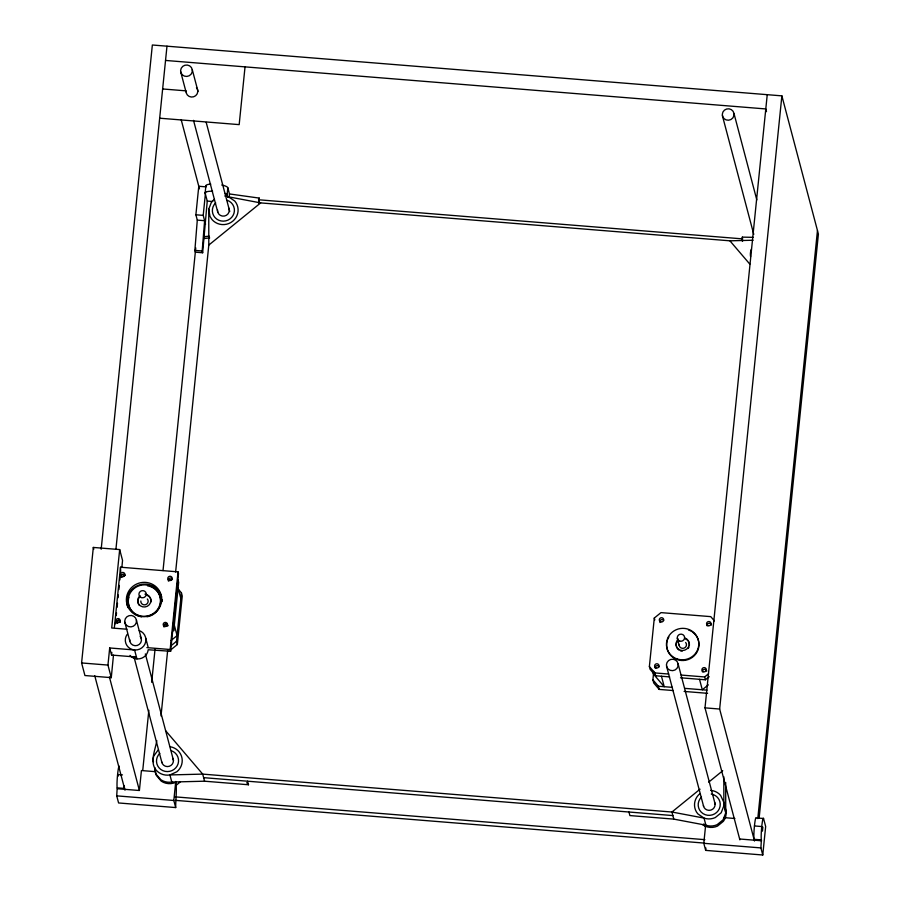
<?xml version="1.0" encoding="UTF-8"?>
<svg xmlns="http://www.w3.org/2000/svg" width="900" height="900" viewBox="0 0 900 900"><rect width="100%" height="100%" fill="white"/><g stroke="black" fill="none" stroke-linecap="round" stroke-linejoin="round"><path stroke-width="1.35" d="M205.864 185.974L205.144 193.106L207.248 201.083L202.657 252.765L195.334 252.169L194.861 250.403L197.291 220.106L195.885 214.785L198.776 186.266L206.1 186.862L205.864 185.974A11.059 2.587 5.8 0 1 210.746 184.118M202.657 252.765L202.185 250.987L204.615 220.703L203.209 215.381L205.616 191.61M113.468 655.2L111.274 677.655L84.926 675.529L81.596 662.951L93.319 547.436L119.677 549.574L122.546 560.419L121.871 567.382M101.171 549.236L152.347 45L781.875 95.861L818.404 234.101L759.15 817.942M115.954 549.023L166.984 46.181M111.274 677.655L107.955 665.077L109.688 647.966L134.584 649.98L136.935 658.913M119.677 549.574L111.712 627.998L126.922 629.224M133.83 656.505A10.316 9.99 -14.8 0 0 136.451 657.067L111.566 655.054L111.836 652.387M114.39 627.457L120.499 567.214L178.042 571.86L178.504 573.637L170.629 651.274L148.196 649.755A10.316 9.99 -14.8 0 1 129.994 655.403M115.414 623.756L115.695 621.011M116.246 615.533L116.528 612.799M117.079 607.32L117.495 603.214M118.058 597.735L118.328 595.001M118.89 589.523L119.306 585.416M119.858 579.938L120.139 577.204M120.69 571.725L120.499 567.214M175.691 807.57L173.812 800.471L175.748 781.481C177.097 790.065 175.635 798.874 175.691 807.57L118.586 802.957L116.719 795.859L117.203 787.849A11.059 0.945 -85.4 0 1 117.45 775.913A11.059 0.945 -85.4 0 1 119.16 766.136M142.751 770.31L148.849 710.246M151.684 682.312L155.081 648.788M163.024 570.566L195.761 247.916M161.01 715.939L167.681 650.273M175.624 572.017L208.8 245.07L208.755 209.126L211.444 202.151L214.425 199.17M170.629 651.274L170.156 649.508L178.042 571.86M170.662 649.946L177.345 644.512L176.501 641.329L181.417 592.841L177.773 588.566M177.345 644.512L182.261 596.036L181.417 592.841M227.756 197.359L227.104 194.884L227.824 187.751A11.059 2.587 5.8 0 0 221.726 185.006M229.106 197.516L229.466 193.95L227.824 187.751M245.036 66.87L239.175 124.627L159.671 118.204M258.727 202.849L259.211 198.09L229.466 193.95M259.324 203.422L259.211 198.09M669.623 676.901L655.605 675.765L650.137 669.364L649.384 666.529L654.3 618.041L660.982 612.619L710.752 616.635L714.409 620.91M673.043 690.536L659.216 689.411L653.738 683.01L652.894 679.815L653.749 671.366M741.982 240.694L742.342 237.127L753.322 237.352M742.567 241.279L742.342 237.127M739.879 839.857L705.004 707.861L767.239 94.68M762.761 855L760.894 847.913L761.377 839.891L754.065 839.306A11.059 0.945 -85.4 0 1 754.447 825.952A11.059 0.945 -85.4 0 1 756.236 817.909L763.549 818.505L765.664 826.481L762.761 855L705.668 850.387L703.8 843.3L705.589 825.66M754.515 841.039L719.651 709.043L781.875 95.861M705.668 850.387L705.904 848.014M757.789 818.595L817.459 230.558M118.215 776.081L118.35 775.26M156.803 740.644C155.205 750.724 148.005 765.135 158.951 772.616A14.737 14.276 -14.8 0 0 169.92 774.934L202.703 774.113L671.94 812.025L704.025 818.089A14.737 14.276 -14.8 0 0 715.286 817.571L721.17 812.779L723.859 805.804L723.825 776.779M158.197 749.936L153.754 756.023L152.888 759.679L153.506 762.041M180.011 782.156L175.894 785.509M208.8 245.07L260.674 202.905L729.911 240.817L753.143 240.232M171.023 640.541L177.075 635.625L174.319 625.163M170.775 645.975L176.501 641.329M681.131 675.056L704.633 676.957L708.446 673.852M680.501 677.779L705.386 679.793L709.2 676.688M708.345 684.855L702.293 689.771L699.525 679.32M700.043 789.188L671.94 812.025L673.819 819.124L705.904 825.188A14.737 14.276 -14.8 0 0 717.154 824.659L723.049 819.866L725.726 812.903L725.692 782.482M708.683 782.156L722.734 770.738M203.636 236.734L209.205 236.149M204.097 238.5L209.678 237.915M154.8 768.004L155.993 774.056L160.83 779.704A14.737 14.276 -14.8 0 0 171.787 782.033L204.581 781.2L248.501 784.755L247.556 781.211M165.532 60.446L765.788 108.945L766.496 111.634M162.641 88.965L186.064 90.855A5.895 5.715 -14.8 0 0 193.624 96.784A5.895 5.715 -14.8 0 0 196.47 87.626M258.491 199.766L742.613 238.882M207.248 201.083L212.737 201.521M195.885 214.785L203.209 215.381M197.291 220.106L204.615 220.703M194.861 250.403L202.185 250.987M649.384 666.529L654.863 672.93L668.689 674.055M652.894 679.815L658.373 686.227L672.379 687.364M684.619 688.342L706.972 690.154M146.869 647.617L170.156 649.508M684.101 691.425L707.602 693.326M705.004 707.861L719.651 709.043M81.596 662.951L107.955 665.077M155.025 771.637L141.424 770.546L139.399 790.504L117.439 788.738M724.005 817.616L734.884 818.494M203.636 777.656L672.874 815.569M673.819 819.124L629.899 815.569L628.954 812.025M117.596 774.495L122.468 774.889M754.447 825.952L761.76 826.538A11.059 0.945 -85.4 0 1 763.549 818.505M117.203 787.849L124.526 788.434A11.059 0.945 -85.4 0 1 124.324 785.678M739.654 839.002L761.614 840.78M174.667 796.826L704.869 839.666M175.601 800.37L704.408 843.097M116.719 795.859L173.812 800.471M703.8 843.3L760.894 847.913M224.843 196.042A14.737 14.276 -14.8 0 1 228.589 196.841L260.674 202.905M228.589 196.841L234.776 201.06A14.737 14.276 -14.8 0 1 232.729 221.22A14.737 14.276 -14.8 0 1 212.029 219.555L209.993 216.416L208.755 209.126L209.385 211.489M703.643 824.04L705.904 825.188L704.025 818.089L697.837 813.87A14.737 14.276 -14.8 0 1 699.885 793.71M729.911 240.817L749.824 264.127M246.724 782.685L248.501 784.755M165.589 730.676L202.703 774.113L204.581 781.2M703.957 824.49L705.375 826.695M724.86 806.794L725.726 812.903L723.735 802.08L720.596 795.375A14.737 14.276 -14.8 0 0 710.663 790.369M733.984 113.479A5.895 5.715 -14.8 0 1 726.097 119.891A5.895 5.715 -14.8 0 1 724.444 110.138A5.895 5.715 -14.8 0 1 733.984 113.479L756.81 199.901M722.363 115.526L753.761 234.349M704.633 676.957L705.386 679.793M677.306 638.336L679.174 645.424M678.116 663.919A5.895 5.715 -14.8 0 1 670.23 670.331A5.895 5.715 -14.8 0 1 668.576 660.577A5.895 5.715 -14.8 0 1 678.116 663.919L715.219 804.352M654.3 618.041L654.806 619.931M666.506 665.955L703.609 806.389M661.466 676.249L664.222 686.7L653.479 674.111L652.781 671.501M654.863 672.93L655.605 675.765M658.373 686.227L659.216 689.411M192.285 69.716A5.895 5.715 -14.8 0 1 184.41 76.117A5.895 5.715 -14.8 0 1 182.745 66.364A5.895 5.715 -14.8 0 1 192.285 69.716L198 91.316M206.201 122.377L229.748 211.5M180.675 71.752L186.03 92.014M193.523 120.364L217.778 212.186M181.192 119.711L199.451 188.797M205.076 222.469L205.549 224.246M177.907 579.555L178.661 582.39L173.734 630.866L172.991 628.031M178.076 588.094L180.844 598.545M145.755 638.212L148.118 647.145M136.429 620.156A5.895 5.715 -14.8 0 1 128.543 626.558A5.895 5.715 -14.8 0 1 126.889 616.804A5.895 5.715 -14.8 0 1 136.429 620.156L141.424 639.056M145.339 653.906L173.531 760.579M171.787 782.033L169.92 774.934L176.85 771.773A14.737 14.276 -14.8 0 0 170.235 746.752M124.808 622.192L129.803 641.092M134.089 657.304L161.91 762.615M93.319 547.436L93.791 549.214M109.688 647.966L111.566 655.054M109.384 676.879L139.275 790.009M94.736 675.686L124.987 790.178M162.056 599.344A17.685 17.134 -14.8 0 1 162.124 601.594M127.957 607.59A17.685 17.134 -14.8 0 1 139.365 584.933A17.685 17.134 -14.8 0 1 161.674 597.139M168.458 581.085A2.216 2.137 -14.8 0 1 169.56 578.227A2.216 2.137 -14.8 0 1 172.474 579.251M121.163 577.271A2.216 2.137 -14.8 0 1 120.994 576.731M120.983 576.169A2.216 2.137 -14.8 0 1 125.19 575.438M163.688 626.602A2.137 2.07 -14.8 0 1 165.442 624.195A2.137 2.07 -14.8 0 1 167.895 625.86M116.381 622.238A2.137 2.07 -14.8 0 1 120.15 621.067M139.219 630.562A10.316 9.99 -14.8 0 1 144.877 644.186A10.316 9.99 -14.8 0 1 130.343 648.686A10.316 9.99 -14.8 0 1 127.226 634.286M140.141 636.3A5.895 5.715 -14.8 0 1 137.295 645.446A5.895 5.715 -14.8 0 1 129.735 639.518M761.377 839.891A11.059 0.945 -85.4 0 1 761.76 826.538M205.144 193.106A11.059 2.587 5.8 0 1 212.602 191.194M225.281 193.433A11.059 2.587 5.8 0 1 227.104 194.884M227.284 200.317A11.059 10.71 -14.8 0 1 233.044 215.471A11.059 10.71 -14.8 0 1 216.697 219.06A11.059 10.71 -14.8 0 1 215.674 202.86M750.577 256.624A14.737 14.276 -14.8 0 1 751.32 249.244M711.248 794.048A11.059 10.71 -14.8 0 1 719.426 808.538A11.059 10.71 -14.8 0 1 703.046 813.623A11.059 10.71 -14.8 0 1 701.505 797.074M724.871 807.03A14.737 14.276 -14.8 0 1 723.42 821.284L717.536 826.076A14.737 14.276 -14.8 0 1 702.889 824.895M171.416 750.758A11.059 10.71 -14.8 0 1 177.176 765.911A11.059 10.71 -14.8 0 1 160.841 769.489A11.059 10.71 -14.8 0 1 159.817 753.3M175.838 782.303A14.737 14.276 -14.8 0 1 161.201 781.121L156.375 775.474A14.737 14.276 -14.8 0 1 155.138 768.184M714.577 802.181A5.895 5.715 -14.8 0 1 710.921 810.079A5.895 5.715 -14.8 0 1 703.406 805.646M172.89 758.419A5.895 5.715 -14.8 0 1 169.234 766.305A5.895 5.715 -14.8 0 1 161.719 761.873M228.746 207.979A5.895 5.715 -14.8 0 1 224.347 216.056A5.895 5.715 -14.8 0 1 217.53 209.947M692.235 631.856A16.211 15.705 -14.8 0 1 696.96 652.196A16.211 15.705 -14.8 0 1 676.665 659.441A16.211 15.705 -14.8 0 1 667.226 640.778M667.665 639.472A16.211 15.705 -14.8 0 1 668.891 636.975M688.511 629.966A16.211 15.705 -14.8 0 1 691.065 631.125M685.136 638.73A6.638 6.424 -14.8 0 1 689.4 645.322M689.006 646.965A6.638 6.424 -14.8 0 1 688.185 648.45M682.155 651.206A6.638 6.424 -14.8 0 1 680.479 650.846M678.949 650.081A6.638 6.424 -14.8 0 1 677.43 641.115M685.654 642.476A3.69 3.566 -14.8 0 1 683.876 648.191A3.69 3.566 -14.8 0 1 679.151 644.49M684.956 638.021A6.638 6.424 -14.8 0 1 688.32 647.269A6.638 6.424 -14.8 0 1 678.308 649.024A6.638 6.424 -14.8 0 1 678.42 639.158M655.121 668.059A2.216 2.137 -14.8 0 1 659.306 666.765M702.405 671.884A2.216 2.137 -14.8 0 1 704.227 669.386A2.216 2.137 -14.8 0 1 706.759 671.119M707.085 625.826A2.216 2.137 -14.8 0 1 708.896 623.329A2.216 2.137 -14.8 0 1 711.439 625.061M659.959 622.53A2.216 2.137 -14.8 0 1 663.671 620.235M147.465 585.776A16.211 15.705 -14.8 0 1 147.116 616.781M141.502 616.804A16.211 15.705 -14.8 0 1 138.78 616.106M137.486 615.589A16.211 15.705 -14.8 0 1 128.306 601.357M128.374 599.985A16.211 15.705 -14.8 0 1 128.903 597.285M146.812 595.226A6.638 6.424 -14.8 0 1 151.076 601.819M139.365 605.452A6.638 6.424 -14.8 0 1 139.106 597.623M147.33 598.984A3.69 3.566 -14.8 0 1 145.553 604.699A3.69 3.566 -14.8 0 1 140.828 600.998M144.945 594.169A6.638 6.424 -14.8 0 1 150.491 602.752A6.638 6.424 -14.8 0 1 140.434 605.869A6.638 6.424 -14.8 0 1 140.096 595.665M163.609 626.614A2.216 2.137 -14.8 0 1 167.805 625.32M116.302 622.238A2.216 2.137 -14.8 0 1 120.206 621.023M116.91 623.452A2.216 2.137 -14.8 0 1 120.251 622.418M164.464 626.783A2.216 2.137 -14.8 0 1 167.04 625.984M169.144 580.725A2.216 2.137 -14.8 0 1 171.709 579.926M121.579 577.395A2.216 2.137 -14.8 0 1 124.425 576.101M762.21 830.34C762.615 834.592 762.998 820.643 762.21 830.34M117.281 622.586A2.137 2.07 -14.8 0 0 120.139 620.269A2.137 2.07 -14.8 0 0 116.685 619.054A2.137 2.07 -14.8 0 0 117.281 622.586M164.565 626.411A2.137 2.07 -14.8 0 0 167.422 624.094A2.137 2.07 -14.8 0 0 163.969 622.879A2.137 2.07 -14.8 0 0 164.565 626.411M137.79 615.679A17.685 17.134 -14.8 0 0 161.438 596.464A17.685 17.134 -14.8 0 0 132.817 586.418A17.685 17.134 -14.8 0 0 137.79 615.679M169.222 580.421A2.216 2.137 -14.8 0 0 172.17 578.014A2.216 2.137 -14.8 0 0 168.593 576.765A2.216 2.137 -14.8 0 0 169.222 580.421M121.927 576.596A2.216 2.137 -14.8 0 0 124.886 574.2A2.216 2.137 -14.8 0 0 121.309 572.94A2.216 2.137 -14.8 0 0 121.927 576.596M676.913 658.89A16.211 15.705 -14.8 0 0 698.591 641.273A16.211 15.705 -14.8 0 0 672.356 632.07A16.211 15.705 -14.8 0 0 676.913 658.89M679.635 641.059A3.69 3.566 -14.8 0 0 684.562 637.065A3.69 3.566 -14.8 0 0 678.6 634.972A3.69 3.566 -14.8 0 0 679.635 641.059M703.339 671.749A2.216 2.137 -14.8 0 0 706.286 669.341A2.216 2.137 -14.8 0 0 702.72 668.092A2.216 2.137 -14.8 0 0 703.339 671.749M656.044 667.924A2.216 2.137 -14.8 0 0 659.002 665.528A2.216 2.137 -14.8 0 0 655.425 664.268A2.216 2.137 -14.8 0 0 656.044 667.924M660.724 621.866A2.216 2.137 -14.8 0 0 663.683 619.459A2.216 2.137 -14.8 0 0 660.105 618.21A2.216 2.137 -14.8 0 0 660.724 621.866M708.008 625.691A2.216 2.137 -14.8 0 0 710.966 623.284A2.216 2.137 -14.8 0 0 707.389 622.024A2.216 2.137 -14.8 0 0 708.008 625.691M138.589 615.398A16.211 15.705 -14.8 0 0 160.268 597.78A16.211 15.705 -14.8 0 0 134.032 588.566A16.211 15.705 -14.8 0 0 138.589 615.398M141.311 597.566A3.69 3.566 -14.8 0 0 146.239 593.561A3.69 3.566 -14.8 0 0 140.276 591.469A3.69 3.566 -14.8 0 0 141.311 597.566"/></g></svg>
